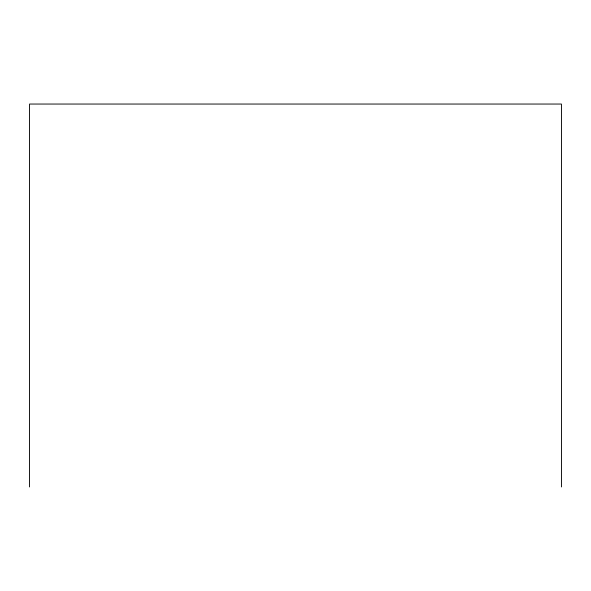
<?xml version="1.0" encoding="UTF-8"?>
<svg xmlns="http://www.w3.org/2000/svg" width="591" height="591" viewBox="0 0 591 591"><rect width="100%" height="100%" fill="white"/><g stroke="black" fill="none" stroke-linecap="round" stroke-linejoin="round"><path stroke-width="0.89" d="M561.45 486.954L561.45 104.046L29.55 104.046L29.55 486.954"/></g></svg>
